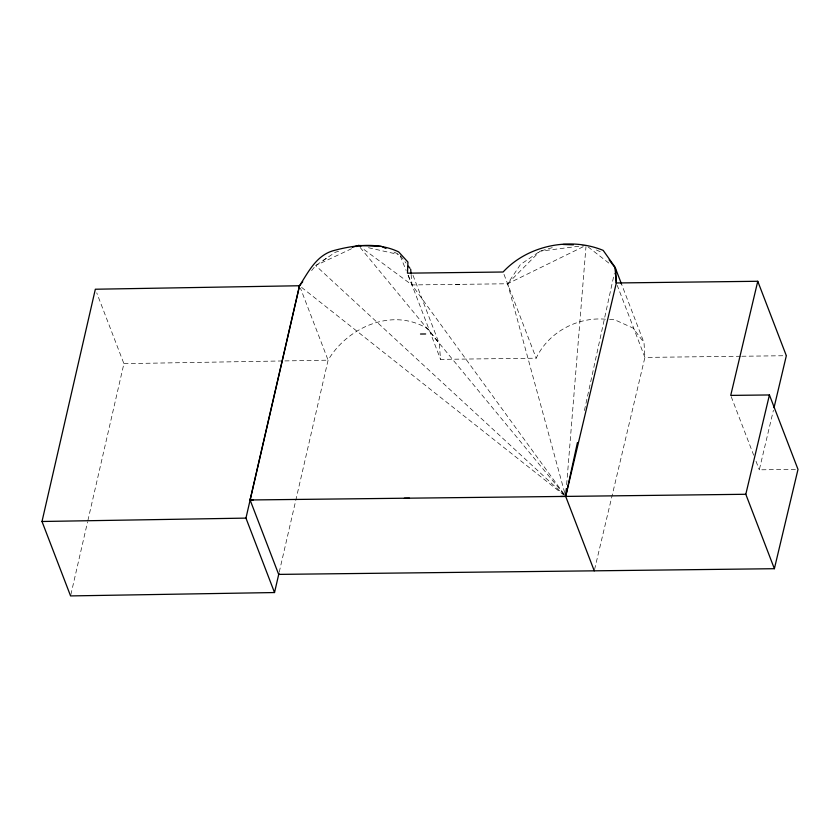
<?xml version="1.0" encoding="UTF-8"?>
<svg xmlns="http://www.w3.org/2000/svg" width="840" height="840" viewBox="0 0 840 840"><rect width="100%" height="100%" fill="white"/><g stroke="black" fill="none" stroke-linecap="round" stroke-linejoin="round"><path stroke-width="0.63" stroke-dasharray="4.2 3.15" d="M566.643 484.638L585.974 246.635M584.42 410.529L614.334 273.368M70.864 594.647L87.57 521.903M87.864 520.621L123.911 363.657L96.747 292.887M279.237 572.114L328.094 360.171C347.75 326.77 393.425 306.905 428.337 329.196L439.257 343.675L440.548 359.373L536.172 358.187C548.72 331.433 579.254 315.693 608.307 319.515M594.562 569.562L644.9 357.409L644.018 342.678L621.537 284.109M795.417 469.413L759.297 469.822L773.42 410.225M564.648 492.608L507.602 283.762L520.412 264.558L539.973 251.213L552.226 247.664M311.619 270.606L315.651 265.555L335.37 252.242L340.242 250.824M507.602 283.762L539.973 251.213L586.078 245.322L507.602 283.762L411.978 284.939L361.641 247.79M323.4 260.316L326.487 258.237M351.55 248.724L315.651 265.555L563.766 494.634M123.911 363.657L283.594 360.938M284.907 360.917L328.094 360.171L300.468 288.183M455.627 284.403L460.751 284.34M740.502 356.255L644.9 357.409L617.264 285.411M741.815 356.244L786.335 355.709M609.577 319.568L614.649 319.756L632.993 328.031L644.018 342.678M368.498 247.727L398.517 254.489M596.4 249.984L602.133 252.567M394.002 252.137L399.767 254.772M588.105 246.908L610.386 264.296M301.581 287.375L563.63 494.781M360.171 247.496L564.018 494.382M400.544 255.801L406.004 263.046M408.072 275.289L411.978 284.939L564.144 494.288M400.25 255.98L406.119 270.459M731.199 396.617L753.679 455.185M756.021 461.286L759.297 469.822M504 274.365L536.172 358.187M413.028 275.352L439.257 343.675M408.366 275.52L440.548 359.373M411.117 274.481L411.978 284.939"/><path stroke-width="1.26" d="M566.328 488.555L565.688 496.409L594.258 570.832L774.375 568.701L798 469.382L769.429 394.957L730.726 395.399L757.764 281.274L616.329 282.975L565.688 496.409L250.1 499.968L299.523 285.747C308.553 271.604 316.88 254.572 334.635 250.331C355.572 244.755 378.504 242.246 398.664 251.906L407.935 262.091L407.463 273.168L503.097 272.013C527.572 245.501 569.95 236.649 603.194 250.394L614.996 267.067L616.276 282.849M577.426 442.565L565.688 496.409L560.563 496.461M594.258 570.832L278.67 574.392L250.1 499.968L250.457 498.404M278.943 573.395L274.522 592.547L70.57 595.917L42 521.493L95.34 289.233L299.523 285.747L302.746 281.705M274.522 592.547L245.952 518.112L299.523 285.747M774.018 407.694L786.335 355.709L757.764 281.274M774.375 568.701L745.804 494.277L769.429 394.957M356.181 246.561L358.502 245.469L381.318 246.33M352.411 247.254L358.502 245.469L361.001 246.036M42 521.493L245.952 518.112M745.804 494.277L565.688 496.409L564.995 493.878M420.515 334.026L425.639 333.974M404.355 498.225L409.479 498.162M250.1 499.968L253.281 499.926M563.262 244.472L573.405 244.85M382.473 246.855L385.928 248.441M609.147 259.875L615.447 268.243L621.537 284.109M408.345 266.144L409.909 268.212M410.687 269.252L411.012 273.168M615.447 268.243L616.329 282.975"/></g></svg>
